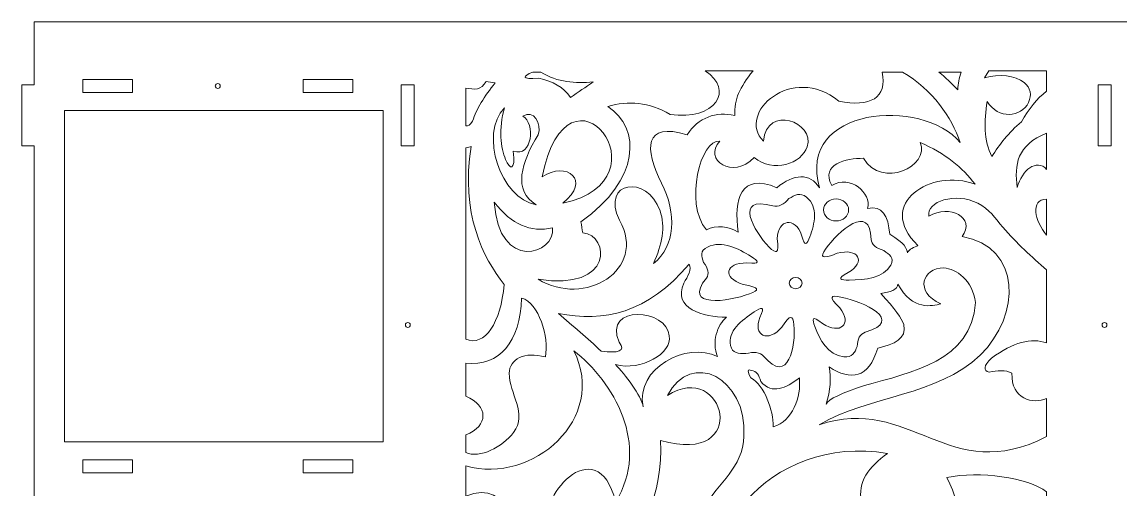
# Model space of a CAD drawing. Header units: inches. Extents: x 317 to 457, y -18 to 75.
# Drawn here: x 317.13 to 352.46, y 59.58 to 74.6 of the extents above; entities that cross this region are included whole.
import ezdxf

# ---------------------------------------------------------------- set-up
doc = ezdxf.new("R2010")
doc.units = ezdxf.units.IN
doc.header["$MEASUREMENT"] = 0
doc.layers.add('Layer 1', color=7, linetype='Continuous')

msp = doc.modelspace()

# ---------------------------------------------------------------- linework, layer by layer
at = {"layer": 'Layer 1', "color": 22, "lineweight": 15}
for points, knots in [([(317.527, -10.288), (317.527, -10.288), (317.133, -10.288), (317.133, -10.288), (317.133, -10.288), (317.133, -10.288), (317.133, -8.32), (317.133, -8.32), (317.133, -8.32), (317.133, -8.32), (317.527, -8.32), (317.527, -8.32), (317.527, -8.32), (317.527, -8.32), (317.527, 3.196), (317.527, 3.196), (317.527, 3.196), (317.527, 3.196), (317.133, 3.196), (317.133, 3.196), (317.133, 3.196), (317.133, 3.196), (317.133, 5.165), (317.133, 5.165), (317.133, 5.165), (317.133, 5.165), (317.527, 5.165), (317.527, 5.165), (317.527, 5.165), (317.527, 5.165), (317.527, 16.68), (317.527, 16.68), (317.527, 16.68), (317.527, 16.68), (317.133, 16.68), (317.133, 16.68), (317.133, 16.68), (317.133, 16.68), (317.133, 18.649), (317.133, 18.649), (317.133, 18.649), (317.133, 18.649), (317.527, 18.649), (317.527, 18.649), (317.527, 18.649), (317.527, 18.649), (317.527, 30.165), (317.527, 30.165), (317.527, 30.165), (317.527, 30.165), (317.133, 30.165), (317.133, 30.165), (317.133, 30.165), (317.133, 30.165), (317.133, 32.133), (317.133, 32.133), (317.133, 32.133), (317.133, 32.133), (317.527, 32.133), (317.527, 32.133), (317.527, 32.133), (317.527, 32.133), (317.527, 43.649), (317.527, 43.649), (317.527, 43.649), (317.527, 43.649), (317.133, 43.649), (317.133, 43.649), (317.133, 43.649), (317.133, 43.649), (317.133, 45.617), (317.133, 45.617), (317.133, 45.617), (317.133, 45.617), (317.527, 45.617), (317.527, 45.617), (317.527, 45.617), (317.527, 45.617), (317.527, 57.133), (317.527, 57.133), (317.527, 57.133), (317.527, 57.133), (317.133, 57.133), (317.133, 57.133), (317.133, 57.133), (317.133, 57.133), (317.133, 59.102), (317.133, 59.102), (317.133, 59.102), (317.133, 59.102), (317.527, 59.102), (317.527, 59.102), (317.527, 59.102), (317.527, 59.102), (317.527, 70.618), (317.527, 70.618), (317.527, 70.618), (317.527, 70.618), (317.133, 70.618), (317.133, 70.618), (317.133, 70.618), (317.133, 70.618), (317.133, 72.586), (317.133, 72.586), (317.133, 72.586), (317.133, 72.586), (317.527, 72.586), (317.527, 72.586), (317.527, 72.586), (317.527, 72.586), (317.527, 74.604), (317.527, 74.604), (317.527, 74.604), (317.527, 74.604), (363.983, 74.604), (363.983, 74.604), (363.983, 74.604), (363.983, 74.604), (363.983, 72.586), (363.983, 72.586), (363.983, 72.586), (363.983, 72.586), (364.377, 72.586), (364.377, 72.586), (364.377, 72.586), (364.377, 72.586), (364.377, 70.618), (364.377, 70.618), (364.377, 70.618), (364.377, 70.618), (363.983, 70.618), (363.983, 70.618), (363.983, 70.618), (363.983, 70.618), (363.983, 59.102), (363.983, 59.102), (363.983, 59.102), (363.983, 59.102), (364.377, 59.102), (364.377, 59.102), (364.377, 59.102), (364.377, 59.102), (364.377, 57.133), (364.377, 57.133), (364.377, 57.133), (364.377, 57.133), (363.983, 57.133), (363.983, 57.133), (363.983, 57.133), (363.983, 57.133), (363.983, 45.617), (363.983, 45.617), (363.983, 45.617), (363.983, 45.617), (364.377, 45.617), (364.377, 45.617), (364.377, 45.617), (364.377, 45.617), (364.377, 43.649), (364.377, 43.649), (364.377, 43.649), (364.377, 43.649), (363.983, 43.649), (363.983, 43.649), (363.983, 43.649), (363.983, 43.649), (363.983, 32.133), (363.983, 32.133), (363.983, 32.133), (363.983, 32.133), (364.377, 32.133), (364.377, 32.133), (364.377, 32.133), (364.377, 32.133), (364.377, 30.165), (364.377, 30.165), (364.377, 30.165), (364.377, 30.165), (363.983, 30.165), (363.983, 30.165), (363.983, 30.165), (363.983, 30.165), (363.983, 18.649), (363.983, 18.649), (363.983, 18.649), (363.983, 18.649), (364.377, 18.649), (364.377, 18.649), (364.377, 18.649), (364.377, 18.649), (364.377, 16.68), (364.377, 16.68), (364.377, 16.68), (364.377, 16.68), (363.983, 16.68), (363.983, 16.68), (363.983, 16.68), (363.983, 16.68), (363.983, 5.165), (363.983, 5.165), (363.983, 5.165), (363.983, 5.165), (364.377, 5.165), (364.377, 5.165), (364.377, 5.165), (364.377, 5.165), (364.377, 3.196), (364.377, 3.196), (364.377, 3.196), (364.377, 3.196), (363.983, 3.196), (363.983, 3.196), (363.983, 3.196), (363.983, 3.196), (363.983, -8.32), (363.983, -8.32), (363.983, -8.32), (363.983, -8.32), (364.377, -8.32), (364.377, -8.32), (364.377, -8.32), (364.377, -8.32), (364.377, -10.288), (364.377, -10.288), (364.377, -10.288), (364.377, -10.288), (363.983, -10.288), (363.983, -10.288), (363.983, -10.288), (363.983, -10.288), (363.983, -17.916), (363.983, -17.916), (363.983, -17.916), (363.983, -17.916), (317.527, -17.916), (317.527, -17.916), (317.527, -17.916), (317.527, -17.916), (317.527, -10.288), (317.527, -10.288)], [0, 0, 0, 0, 0.016667, 0.016667, 0.016667, 0.016667, 0.033333, 0.033333, 0.033333, 0.033333, 0.05, 0.05, 0.05, 0.05, 0.066667, 0.066667, 0.066667, 0.066667, 0.083333, 0.083333, 0.083333, 0.083333, 0.1, 0.1, 0.1, 0.1, 0.116667, 0.116667, 0.116667, 0.116667, 0.133333, 0.133333, 0.133333, 0.133333, 0.15, 0.15, 0.15, 0.15, 0.166667, 0.166667, 0.166667, 0.166667, 0.183333, 0.183333, 0.183333, 0.183333, 0.2, 0.2, 0.2, 0.2, 0.216667, 0.216667, 0.216667, 0.216667, 0.233333, 0.233333, 0.233333, 0.233333, 0.25, 0.25, 0.25, 0.25, 0.266667, 0.266667, 0.266667, 0.266667, 0.283333, 0.283333, 0.283333, 0.283333, 0.3, 0.3, 0.3, 0.3, 0.316667, 0.316667, 0.316667, 0.316667, 0.333333, 0.333333, 0.333333, 0.333333, 0.35, 0.35, 0.35, 0.35, 0.366667, 0.366667, 0.366667, 0.366667, 0.383333, 0.383333, 0.383333, 0.383333, 0.4, 0.4, 0.4, 0.4, 0.416667, 0.416667, 0.416667, 0.416667, 0.433333, 0.433333, 0.433333, 0.433333, 0.45, 0.45, 0.45, 0.45, 0.466667, 0.466667, 0.466667, 0.466667, 0.483333, 0.483333, 0.483333, 0.483333, 0.5, 0.5, 0.5, 0.5, 0.516667, 0.516667, 0.516667, 0.516667, 0.533333, 0.533333, 0.533333, 0.533333, 0.55, 0.55, 0.55, 0.55, 0.566667, 0.566667, 0.566667, 0.566667, 0.583333, 0.583333, 0.583333, 0.583333, 0.6, 0.6, 0.6, 0.6, 0.616667, 0.616667, 0.616667, 0.616667, 0.633333, 0.633333, 0.633333, 0.633333, 0.65, 0.65, 0.65, 0.65, 0.666667, 0.666667, 0.666667, 0.666667, 0.683333, 0.683333, 0.683333, 0.683333, 0.7, 0.7, 0.7, 0.7, 0.716667, 0.716667, 0.716667, 0.716667, 0.733333, 0.733333, 0.733333, 0.733333, 0.75, 0.75, 0.75, 0.75, 0.766667, 0.766667, 0.766667, 0.766667, 0.783333, 0.783333, 0.783333, 0.783333, 0.8, 0.8, 0.8, 0.8, 0.816667, 0.816667, 0.816667, 0.816667, 0.833333, 0.833333, 0.833333, 0.833333, 0.85, 0.85, 0.85, 0.85, 0.866667, 0.866667, 0.866667, 0.866667, 0.883333, 0.883333, 0.883333, 0.883333, 0.9, 0.9, 0.9, 0.9, 0.916667, 0.916667, 0.916667, 0.916667, 0.933333, 0.933333, 0.933333, 0.933333, 0.95, 0.95, 0.95, 0.95, 0.966667, 0.966667, 0.966667, 0.966667, 0.983333, 0.983333, 0.983333, 0.983333, 1, 1, 1, 1]), ([(333.868, 69.621), (334.704, 73.811), (338.043, 69.5), (334.53, 68.776), (334.53, 68.776), (335.473, 69.506), (334.653, 70.151), (333.868, 69.621)], [0, 0, 0, 0, 0.5, 0.5, 0.5, 0.5, 1, 1, 1, 1]), ([(347.323, 70.725), (347.035, 71.55), (346.439, 72.417), (345.464, 72.993), (345.464, 72.993), (345.246, 72.993), (345.027, 72.993), (344.808, 72.993), (344.808, 72.993), (344.986, 72.163), (344.426, 71.85), (343.413, 72.058), (343.413, 72.058), (341.916, 73.288), (340.103, 71.663), (340.987, 70.772), (340.987, 70.772), (341.094, 71.954), (342.657, 71.391), (342.398, 70.59), (342.398, 70.59), (342.226, 70.06), (341.295, 69.719), (340.69, 70.249), (340.69, 70.249), (340.021, 69.509), (339.026, 70.18), (339.585, 70.772), (339.585, 70.772), (338.972, 70.855), (338.428, 68.789), (339.154, 67.915), (339.154, 67.915), (339.481, 68.082), (339.861, 68.03), (340.178, 67.843), (340.178, 67.843), (340.019, 68.892), (340.268, 69.775), (341.418, 69.272), (341.418, 69.272), (341.969, 69.725), (342.478, 69.757), (342.793, 69.272), (342.793, 69.272), (342.039, 71.876), (346.097, 72.197), (347.323, 70.725)], [0, 0, 0, 0, 0.083333, 0.083333, 0.083333, 0.083333, 0.166667, 0.166667, 0.166667, 0.166667, 0.25, 0.25, 0.25, 0.25, 0.333333, 0.333333, 0.333333, 0.333333, 0.416667, 0.416667, 0.416667, 0.416667, 0.5, 0.5, 0.5, 0.5, 0.583333, 0.583333, 0.583333, 0.583333, 0.666667, 0.666667, 0.666667, 0.666667, 0.75, 0.75, 0.75, 0.75, 0.833333, 0.833333, 0.833333, 0.833333, 0.916667, 0.916667, 0.916667, 0.916667, 1, 1, 1, 1]), ([(335.514, 72.677), (335.271, 72.511), (335.028, 72.344), (334.786, 72.177), (334.786, 72.177), (334.545, 72.514), (334.22, 72.693), (333.761, 72.797), (333.761, 72.797), (333.183, 72.757), (333.232, 72.852), (333.567, 72.993), (333.567, 72.993), (333.653, 72.993), (333.739, 72.993), (333.825, 72.993), (333.825, 72.993), (334.371, 72.654), (334.939, 72.623), (335.514, 72.677)], [0, 0, 0, 0, 0.2, 0.2, 0.2, 0.2, 0.4, 0.4, 0.4, 0.4, 0.6, 0.6, 0.6, 0.6, 0.8, 0.8, 0.8, 0.8, 1, 1, 1, 1]), ([(339.11, 73.029), (339.11, 73.029), (340.657, 73.029), (340.657, 73.029), (340.657, 73.029), (340.215, 72.496), (340.051, 72.118), (340.065, 71.597), (340.065, 71.597), (339.472, 71.728), (338.88, 71.537), (338.538, 70.977), (338.538, 70.977), (337.128, 71.403), (337.16, 70.526), (337.71, 69.422), (337.71, 69.422), (338.199, 68.441), (338.172, 67.401), (337.449, 66.833), (337.449, 66.833), (337.729, 67.44), (337.842, 68.015), (337.661, 68.534), (337.661, 68.534), (337.251, 69.706), (335.751, 69.496), (336.355, 68.227), (336.355, 68.227), (337.268, 66.632), (335.222, 65.41), (333.744, 66.329), (333.744, 66.329), (336.195, 65.944), (336.043, 67.748), (335.176, 67.823), (335.176, 67.823), (335.157, 67.94), (335.138, 68.057), (335.119, 68.175), (335.119, 68.175), (337.027, 69.535), (337.063, 71.187), (335.978, 71.883), (335.978, 71.883), (336.64, 72.085), (337.309, 72.02), (337.984, 71.631), (337.984, 71.631), (339.447, 71.407), (340.069, 72.433), (339.11, 73.029)], [0, 0, 0, 0, 0.076923, 0.076923, 0.076923, 0.076923, 0.153846, 0.153846, 0.153846, 0.153846, 0.230769, 0.230769, 0.230769, 0.230769, 0.307692, 0.307692, 0.307692, 0.307692, 0.384615, 0.384615, 0.384615, 0.384615, 0.461538, 0.461538, 0.461538, 0.461538, 0.538462, 0.538462, 0.538462, 0.538462, 0.615385, 0.615385, 0.615385, 0.615385, 0.692308, 0.692308, 0.692308, 0.692308, 0.769231, 0.769231, 0.769231, 0.769231, 0.846154, 0.846154, 0.846154, 0.846154, 0.923077, 0.923077, 0.923077, 0.923077, 1, 1, 1, 1]), ([(347.353, 72.993), (347.281, 72.802), (347.252, 72.613), (347.242, 72.426), (347.242, 72.426), (347.048, 72.626), (346.844, 72.812), (346.635, 72.993), (346.635, 72.993), (346.874, 72.993), (347.114, 72.993), (347.353, 72.993)], [0, 0, 0, 0, 0.333333, 0.333333, 0.333333, 0.333333, 0.666667, 0.666667, 0.666667, 0.666667, 1, 1, 1, 1]), ([(348.241, 73.029), (348.241, 73.029), (350.101, 73.029), (350.101, 73.029), (350.101, 73.029), (350.101, 73.029), (350.101, 72.381), (350.101, 72.381), (350.101, 72.381), (349.778, 72.131), (349.532, 71.811), (349.29, 71.396), (349.29, 71.396), (348.869, 71.044), (348.587, 70.665), (348.336, 70.272), (348.336, 70.272), (348.067, 70.791), (348.094, 71.41), (348.183, 72.05), (348.183, 72.05), (348.539, 71.458), (349.286, 71.535), (349.518, 72.018), (349.518, 72.018), (349.629, 72.251), (349.588, 72.478), (349.372, 72.657), (349.372, 72.657), (349.086, 72.894), (348.571, 72.936), (348.106, 72.805), (348.106, 72.805), (348.106, 72.805), (348.241, 73.029), (348.241, 73.029)], [0, 0, 0, 0, 0.111111, 0.111111, 0.111111, 0.111111, 0.222222, 0.222222, 0.222222, 0.222222, 0.333333, 0.333333, 0.333333, 0.333333, 0.444444, 0.444444, 0.444444, 0.444444, 0.555556, 0.555556, 0.555556, 0.555556, 0.666667, 0.666667, 0.666667, 0.666667, 0.777778, 0.777778, 0.777778, 0.777778, 0.888889, 0.888889, 0.888889, 0.888889, 1, 1, 1, 1]), ([(319.092, 72.336), (319.092, 72.336), (320.686, 72.336), (320.686, 72.336), (320.686, 72.336), (320.686, 72.336), (320.686, 72.753), (320.686, 72.753), (320.686, 72.753), (320.686, 72.753), (319.092, 72.753), (319.092, 72.753), (319.092, 72.753), (319.092, 72.753), (319.092, 72.336), (319.092, 72.336)], [0, 0, 0, 0, 0.25, 0.25, 0.25, 0.25, 0.5, 0.5, 0.5, 0.5, 0.75, 0.75, 0.75, 0.75, 1, 1, 1, 1]), ([(323.432, 72.623), (323.476, 72.623), (323.511, 72.588), (323.511, 72.545), (323.511, 72.545), (323.511, 72.501), (323.476, 72.466), (323.432, 72.466), (323.432, 72.466), (323.389, 72.466), (323.353, 72.501), (323.353, 72.545), (323.353, 72.545), (323.353, 72.588), (323.389, 72.623), (323.432, 72.623)], [0, 0, 0, 0, 0.25, 0.25, 0.25, 0.25, 0.5, 0.5, 0.5, 0.5, 0.75, 0.75, 0.75, 0.75, 1, 1, 1, 1]), ([(326.178, 72.336), (326.178, 72.336), (327.773, 72.336), (327.773, 72.336), (327.773, 72.336), (327.773, 72.336), (327.773, 72.753), (327.773, 72.753), (327.773, 72.753), (327.773, 72.753), (326.178, 72.753), (326.178, 72.753), (326.178, 72.753), (326.178, 72.753), (326.178, 72.336), (326.178, 72.336)], [0, 0, 0, 0, 0.25, 0.25, 0.25, 0.25, 0.5, 0.5, 0.5, 0.5, 0.75, 0.75, 0.75, 0.75, 1, 1, 1, 1]), ([(329.755, 70.618), (329.755, 70.618), (329.338, 70.618), (329.338, 70.618), (329.338, 70.618), (329.338, 70.618), (329.338, 72.586), (329.338, 72.586), (329.338, 72.586), (329.338, 72.586), (329.755, 72.586), (329.755, 72.586), (329.755, 72.586), (329.755, 72.586), (329.755, 70.618), (329.755, 70.618)], [0, 0, 0, 0, 0.25, 0.25, 0.25, 0.25, 0.5, 0.5, 0.5, 0.5, 0.75, 0.75, 0.75, 0.75, 1, 1, 1, 1]), ([(331.409, 71.262), (331.409, 71.262), (331.409, 72.478), (331.409, 72.478), (331.409, 72.478), (331.675, 72.424), (331.927, 72.407), (332.063, 72.691), (332.063, 72.691), (332.162, 72.675), (332.26, 72.66), (332.359, 72.644), (332.359, 72.644), (332.008, 72.213), (331.758, 71.802), (331.631, 71.413), (331.631, 71.413), (331.554, 71.287), (331.48, 71.248), (331.409, 71.262)], [0, 0, 0, 0, 0.2, 0.2, 0.2, 0.2, 0.4, 0.4, 0.4, 0.4, 0.6, 0.6, 0.6, 0.6, 0.8, 0.8, 0.8, 0.8, 1, 1, 1, 1]), ([(352.172, 70.618), (352.172, 70.618), (351.755, 70.618), (351.755, 70.618), (351.755, 70.618), (351.755, 70.618), (351.755, 72.586), (351.755, 72.586), (351.755, 72.586), (351.755, 72.586), (352.172, 72.586), (352.172, 72.586), (352.172, 72.586), (352.172, 72.586), (352.172, 70.618), (352.172, 70.618)], [0, 0, 0, 0, 0.25, 0.25, 0.25, 0.25, 0.5, 0.5, 0.5, 0.5, 0.75, 0.75, 0.75, 0.75, 1, 1, 1, 1]), ([(328.759, 61.104), (328.759, 61.104), (318.499, 61.104), (318.499, 61.104), (318.499, 61.104), (318.499, 61.104), (318.499, 71.757), (318.499, 71.757), (318.499, 71.757), (318.499, 71.757), (328.759, 71.757), (328.759, 71.757), (328.759, 71.757), (328.759, 71.757), (328.759, 61.104), (328.759, 61.104)], [0, 0, 0, 0, 0.25, 0.25, 0.25, 0.25, 0.5, 0.5, 0.5, 0.5, 0.75, 0.75, 0.75, 0.75, 1, 1, 1, 1]), ([(333.252, 71.573), (333.587, 71.816), (333.867, 71.334), (333.739, 70.976), (333.739, 70.976), (333.192, 70.087), (332.924, 69.174), (333.674, 68.725), (333.674, 68.725), (332.537, 68.922), (331.836, 71.01), (332.656, 71.844), (332.656, 71.844), (332.458, 71.161), (332.538, 70.562), (332.692, 70.176), (332.692, 70.176), (332.817, 69.864), (333.021, 69.784), (332.941, 70.449), (332.941, 70.449), (333.568, 70.23), (333.648, 71.353), (333.252, 71.573)], [0, 0, 0, 0, 0.166667, 0.166667, 0.166667, 0.166667, 0.333333, 0.333333, 0.333333, 0.333333, 0.5, 0.5, 0.5, 0.5, 0.666667, 0.666667, 0.666667, 0.666667, 0.833333, 0.833333, 0.833333, 0.833333, 1, 1, 1, 1]), ([(350.101, 71.024), (350.101, 71.024), (350.101, 69.864), (350.101, 69.864), (350.101, 69.864), (349.778, 70.216), (349.299, 69.841), (349.157, 69.282), (349.157, 69.282), (349.056, 70.001), (349.142, 70.659), (350.101, 71.024)], [0, 0, 0, 0, 0.333333, 0.333333, 0.333333, 0.333333, 0.666667, 0.666667, 0.666667, 0.666667, 1, 1, 1, 1]), ([(345.626, 67.182), (345.652, 67.291), (345.863, 67.372), (345.96, 67.412), (345.96, 67.412), (344.556, 68.769), (346.416, 69.917), (347.797, 69.387), (347.797, 69.387), (347.396, 69.919), (346.832, 70.377), (346.03, 70.727), (346.03, 70.727), (346.361, 69.963), (344.802, 69.222), (344.207, 70.218), (344.207, 70.218), (343.645, 70.224), (342.815, 70.037), (343.185, 69.345), (343.185, 69.345), (343.789, 69.704), (344.469, 69.103), (344.341, 68.606), (344.341, 68.606), (344.81, 68.72), (345.007, 68.376), (345.051, 67.775), (345.051, 67.775), (345.548, 67.486), (345.599, 67.317), (345.626, 67.182)], [0, 0, 0, 0, 0.125, 0.125, 0.125, 0.125, 0.25, 0.25, 0.25, 0.25, 0.375, 0.375, 0.375, 0.375, 0.5, 0.5, 0.5, 0.5, 0.625, 0.625, 0.625, 0.625, 0.75, 0.75, 0.75, 0.75, 0.875, 0.875, 0.875, 0.875, 1, 1, 1, 1]), ([(331.409, 64.401), (331.409, 64.401), (331.409, 70.552), (331.409, 70.552), (331.409, 70.552), (331.474, 70.569), (331.551, 70.59), (331.587, 70.6), (331.587, 70.6), (331.235, 68.44), (331.97, 67.02), (332.645, 66.16), (332.645, 66.16), (332.539, 64.934), (332.038, 64.148), (331.409, 64.401)], [0, 0, 0, 0, 0.25, 0.25, 0.25, 0.25, 0.5, 0.5, 0.5, 0.5, 0.75, 0.75, 0.75, 0.75, 1, 1, 1, 1]), ([(342.218, 67.744), (342.014, 68.339), (341.452, 68.275), (341.434, 67.631), (341.434, 67.631), (341.504, 67.131), (341.396, 67.138), (341.174, 67.365), (341.174, 67.365), (340.683, 67.866), (339.998, 69.048), (341.293, 68.687), (341.293, 68.687), (341.472, 68.647), (341.647, 68.736), (341.807, 68.921), (341.807, 68.921), (341.999, 69.037), (342.166, 69.14), (342.377, 68.965), (342.377, 68.965), (342.764, 68.646), (342.633, 68.122), (342.483, 67.695), (342.483, 67.695), (342.404, 67.468), (342.313, 67.327), (342.218, 67.744)], [0, 0, 0, 0, 0.142857, 0.142857, 0.142857, 0.142857, 0.285714, 0.285714, 0.285714, 0.285714, 0.428571, 0.428571, 0.428571, 0.428571, 0.571429, 0.571429, 0.571429, 0.571429, 0.714286, 0.714286, 0.714286, 0.714286, 0.857143, 0.857143, 0.857143, 0.857143, 1, 1, 1, 1]), ([(350.101, 66.627), (350.101, 66.627), (350.101, 64.279), (350.101, 64.279), (350.101, 64.279), (349.605, 64.453), (349.02, 64.31), (348.328, 63.789), (348.328, 63.789), (348.059, 63.543), (348.063, 63.382), (348.254, 63.344), (348.254, 63.344), (348.487, 63.383), (348.79, 63.424), (348.985, 63.307), (348.985, 63.307), (348.95, 62.463), (349.658, 62.304), (350.101, 62.491), (350.101, 62.491), (350.101, 62.491), (350.101, 61.273), (350.101, 61.273), (350.101, 61.273), (346.959, 59.635), (345.714, 62.641), (342.778, 61.649), (342.778, 61.649), (344.425, 62.611), (346.566, 62.557), (347.962, 63.884), (347.962, 63.884), (349.282, 65.185), (349.294, 67.364), (347.381, 67.705), (347.381, 67.705), (347.83, 68.308), (346.979, 68.755), (346.311, 68.359), (346.311, 68.359), (346.225, 68.829), (347.169, 69.14), (347.883, 68.773), (347.883, 68.773), (348.266, 68.577), (348.43, 68.306), (348.689, 68.005), (348.689, 68.005), (349.14, 67.482), (349.619, 67.048), (350.101, 66.627)], [0, 0, 0, 0, 0.076923, 0.076923, 0.076923, 0.076923, 0.153846, 0.153846, 0.153846, 0.153846, 0.230769, 0.230769, 0.230769, 0.230769, 0.307692, 0.307692, 0.307692, 0.307692, 0.384615, 0.384615, 0.384615, 0.384615, 0.461538, 0.461538, 0.461538, 0.461538, 0.538462, 0.538462, 0.538462, 0.538462, 0.615385, 0.615385, 0.615385, 0.615385, 0.692308, 0.692308, 0.692308, 0.692308, 0.769231, 0.769231, 0.769231, 0.769231, 0.846154, 0.846154, 0.846154, 0.846154, 0.923077, 0.923077, 0.923077, 0.923077, 1, 1, 1, 1]), ([(343.326, 68.916), (343.103, 68.916), (342.923, 68.756), (342.923, 68.56), (342.923, 68.56), (342.923, 68.363), (343.103, 68.204), (343.326, 68.204), (343.326, 68.204), (343.548, 68.204), (343.729, 68.363), (343.729, 68.56), (343.729, 68.56), (343.729, 68.756), (343.548, 68.916), (343.326, 68.916)], [0, 0, 0, 0, 0.25, 0.25, 0.25, 0.25, 0.5, 0.5, 0.5, 0.5, 0.75, 0.75, 0.75, 0.75, 1, 1, 1, 1]), ([(350.101, 68.904), (350.101, 68.904), (350.101, 67.751), (350.101, 67.751), (350.101, 67.751), (349.722, 68.199), (349.548, 68.893), (350.101, 68.904)], [0, 0, 0, 0, 0.5, 0.5, 0.5, 0.5, 1, 1, 1, 1]), ([(334.202, 67.982), (333.492, 67.824), (332.888, 68.091), (332.327, 68.803), (332.327, 68.803), (332.475, 66.546), (334.312, 67.128), (334.202, 67.982)], [0, 0, 0, 0, 0.5, 0.5, 0.5, 0.5, 1, 1, 1, 1]), ([(343.72, 66.541), (344.299, 66.896), (344.056, 67.349), (343.357, 67.164), (343.357, 67.164), (342.839, 66.951), (342.814, 67.044), (342.989, 67.3), (342.989, 67.3), (343.378, 67.868), (344.44, 68.808), (344.452, 67.609), (344.452, 67.609), (344.463, 67.447), (344.613, 67.327), (344.862, 67.25), (344.862, 67.25), (345.047, 67.125), (345.209, 67.017), (345.086, 66.785), (345.086, 66.785), (344.861, 66.361), (344.256, 66.31), (343.75, 66.303), (343.75, 66.303), (343.481, 66.3), (343.301, 66.333), (343.72, 66.541)], [0, 0, 0, 0, 0.142857, 0.142857, 0.142857, 0.142857, 0.285714, 0.285714, 0.285714, 0.285714, 0.428571, 0.428571, 0.428571, 0.428571, 0.571429, 0.571429, 0.571429, 0.571429, 0.714286, 0.714286, 0.714286, 0.714286, 0.857143, 0.857143, 0.857143, 0.857143, 1, 1, 1, 1]), ([(340.458, 66.854), (339.753, 66.867), (339.648, 66.375), (340.337, 66.161), (340.337, 66.161), (340.898, 66.065), (340.857, 65.977), (340.544, 65.86), (340.544, 65.86), (339.851, 65.603), (338.367, 65.393), (339.155, 66.369), (339.155, 66.369), (339.254, 66.506), (339.212, 66.681), (339.062, 66.873), (339.062, 66.873), (338.996, 67.07), (338.937, 67.242), (339.191, 67.365), (339.191, 67.365), (339.655, 67.591), (340.179, 67.319), (340.592, 67.062), (340.592, 67.062), (340.812, 66.925), (340.936, 66.805), (340.458, 66.854)], [0, 0, 0, 0, 0.142857, 0.142857, 0.142857, 0.142857, 0.285714, 0.285714, 0.285714, 0.285714, 0.428571, 0.428571, 0.428571, 0.428571, 0.571429, 0.571429, 0.571429, 0.571429, 0.714286, 0.714286, 0.714286, 0.714286, 0.857143, 0.857143, 0.857143, 0.857143, 1, 1, 1, 1]), ([(335.763, 64.013), (335.343, 64.436), (334.848, 64.828), (334.393, 65.231), (334.393, 65.231), (335.846, 64.935), (337.262, 65.228), (338.595, 66.817), (338.595, 66.817), (338.704, 66.649), (338.541, 66.425), (338.432, 66.199), (338.432, 66.199), (338.046, 65.4), (339.062, 65.095), (339.798, 65.113), (339.798, 65.113), (339.505, 64.855), (339.312, 64.305), (339.512, 63.847), (339.512, 63.847), (338.519, 64.332), (336.86, 63.466), (337.119, 62.229), (337.119, 62.229), (337.072, 62.568), (336.52, 63.292), (336.225, 63.585), (336.225, 63.585), (337.049, 63.364), (338.068, 63.956), (337.955, 64.504), (337.955, 64.504), (337.916, 65.372), (335.822, 65.558), (336.343, 64.301), (336.343, 64.301), (336.583, 64.014), (336.319, 63.947), (335.763, 64.013)], [0, 0, 0, 0, 0.1, 0.1, 0.1, 0.1, 0.2, 0.2, 0.2, 0.2, 0.3, 0.3, 0.3, 0.3, 0.4, 0.4, 0.4, 0.4, 0.5, 0.5, 0.5, 0.5, 0.6, 0.6, 0.6, 0.6, 0.7, 0.7, 0.7, 0.7, 0.8, 0.8, 0.8, 0.8, 0.9, 0.9, 0.9, 0.9, 1, 1, 1, 1]), ([(344.764, 65.872), (345.075, 65.91), (345.296, 65.993), (345.318, 66.176), (345.318, 66.176), (345.78, 65.294), (346.431, 65.476), (346.693, 65.535), (346.693, 65.535), (345.84, 65.933), (346.093, 66.692), (346.797, 66.694), (346.797, 66.694), (347.177, 66.664), (347.73, 66.306), (347.807, 65.577), (347.807, 65.577), (347.691, 63.686), (345.743, 63.337), (344.237, 62.909), (344.237, 62.909), (343.525, 62.673), (343.066, 62.479), (343.007, 62.312), (343.007, 62.312), (343.143, 62.757), (343.175, 63.156), (343.102, 63.51), (343.102, 63.51), (343.81, 63.059), (344.371, 63.127), (344.668, 64.117), (344.668, 64.117), (345.205, 64.228), (345.602, 64.415), (345.503, 64.871), (345.503, 64.871), (345.431, 65.075), (345.235, 65.372), (344.764, 65.872)], [0, 0, 0, 0, 0.1, 0.1, 0.1, 0.1, 0.2, 0.2, 0.2, 0.2, 0.3, 0.3, 0.3, 0.3, 0.4, 0.4, 0.4, 0.4, 0.5, 0.5, 0.5, 0.5, 0.6, 0.6, 0.6, 0.6, 0.7, 0.7, 0.7, 0.7, 0.8, 0.8, 0.8, 0.8, 0.9, 0.9, 0.9, 0.9, 1, 1, 1, 1]), ([(342.025, 66.39), (341.91, 66.39), (341.817, 66.308), (341.817, 66.207), (341.817, 66.207), (341.817, 66.105), (341.91, 66.023), (342.025, 66.023), (342.025, 66.023), (342.14, 66.023), (342.233, 66.105), (342.233, 66.207), (342.233, 66.207), (342.233, 66.308), (342.14, 66.39), (342.025, 66.39)], [0, 0, 0, 0, 0.25, 0.25, 0.25, 0.25, 0.5, 0.5, 0.5, 0.5, 0.75, 0.75, 0.75, 0.75, 1, 1, 1, 1]), ([(331.409, 60.759), (331.409, 60.759), (331.409, 61.324), (331.409, 61.324), (331.409, 61.324), (332.158, 61.609), (332.145, 62.277), (331.409, 62.565), (331.409, 62.565), (331.409, 62.565), (331.409, 63.631), (331.409, 63.631), (331.409, 63.631), (332.512, 63.52), (333.16, 64.313), (333.209, 65.725), (333.209, 65.725), (333.758, 65.565), (334.101, 64.477), (333.973, 63.83), (333.973, 63.83), (333.304, 64.017), (332.814, 63.758), (332.81, 63.304), (332.81, 63.304), (332.804, 62.659), (333.41, 61.993), (332.952, 61.404), (332.952, 61.404), (332.588, 60.936), (331.863, 60.548), (331.409, 60.759)], [0, 0, 0, 0, 0.125, 0.125, 0.125, 0.125, 0.25, 0.25, 0.25, 0.25, 0.375, 0.375, 0.375, 0.375, 0.5, 0.5, 0.5, 0.5, 0.625, 0.625, 0.625, 0.625, 0.75, 0.75, 0.75, 0.75, 0.875, 0.875, 0.875, 0.875, 1, 1, 1, 1]), ([(342.889, 64.909), (343.45, 64.532), (343.863, 64.876), (343.448, 65.406), (343.448, 65.406), (343.059, 65.775), (343.151, 65.825), (343.481, 65.757), (343.481, 65.757), (344.213, 65.605), (345.553, 65.005), (344.266, 64.625), (344.266, 64.625), (344.094, 64.565), (344.012, 64.402), (344.006, 64.169), (344.006, 64.169), (343.928, 63.975), (343.861, 63.806), (343.574, 63.837), (343.574, 63.837), (343.048, 63.895), (342.805, 64.387), (342.642, 64.81), (342.642, 64.81), (342.555, 65.035), (342.535, 65.196), (342.889, 64.909)], [0, 0, 0, 0, 0.142857, 0.142857, 0.142857, 0.142857, 0.285714, 0.285714, 0.285714, 0.285714, 0.428571, 0.428571, 0.428571, 0.428571, 0.571429, 0.571429, 0.571429, 0.571429, 0.714286, 0.714286, 0.714286, 0.714286, 0.857143, 0.857143, 0.857143, 0.857143, 1, 1, 1, 1]), ([(340.873, 65.102), (340.641, 64.514), (341.139, 64.274), (341.582, 64.786), (341.582, 64.786), (341.859, 65.227), (341.941, 65.165), (341.97, 64.867), (341.97, 64.867), (342.033, 64.206), (341.8, 62.895), (340.992, 63.858), (340.992, 63.858), (340.875, 63.984), (340.674, 64.003), (340.421, 63.936), (340.421, 63.936), (340.188, 63.941), (339.985, 63.945), (339.93, 64.196), (339.93, 64.196), (339.83, 64.655), (340.285, 65.011), (340.69, 65.279), (340.69, 65.279), (340.906, 65.421), (341.073, 65.488), (340.873, 65.102)], [0, 0, 0, 0, 0.142857, 0.142857, 0.142857, 0.142857, 0.285714, 0.285714, 0.285714, 0.285714, 0.428571, 0.428571, 0.428571, 0.428571, 0.571429, 0.571429, 0.571429, 0.571429, 0.714286, 0.714286, 0.714286, 0.714286, 0.857143, 0.857143, 0.857143, 0.857143, 1, 1, 1, 1]), ([(329.546, 64.938), (329.59, 64.938), (329.625, 64.903), (329.625, 64.86), (329.625, 64.86), (329.625, 64.816), (329.59, 64.781), (329.546, 64.781), (329.546, 64.781), (329.503, 64.781), (329.468, 64.816), (329.468, 64.86), (329.468, 64.86), (329.468, 64.903), (329.503, 64.938), (329.546, 64.938)], [0, 0, 0, 0, 0.25, 0.25, 0.25, 0.25, 0.5, 0.5, 0.5, 0.5, 0.75, 0.75, 0.75, 0.75, 1, 1, 1, 1]), ([(351.964, 64.938), (352.007, 64.938), (352.042, 64.903), (352.042, 64.86), (352.042, 64.86), (352.042, 64.816), (352.007, 64.781), (351.964, 64.781), (351.964, 64.781), (351.92, 64.781), (351.885, 64.816), (351.885, 64.86), (351.885, 64.86), (351.885, 64.903), (351.92, 64.938), (351.964, 64.938)], [0, 0, 0, 0, 0.25, 0.25, 0.25, 0.25, 0.5, 0.5, 0.5, 0.5, 0.75, 0.75, 0.75, 0.75, 1, 1, 1, 1]), ([(331.409, 58.22), (331.409, 58.22), (331.409, 58.356), (331.409, 58.356), (331.409, 58.356), (333.441, 57.764), (332.863, 59.996), (331.409, 59.35), (331.409, 59.35), (331.409, 59.35), (331.409, 60.326), (331.409, 60.326), (331.409, 60.326), (333.59, 59.721), (335.977, 61.857), (334.89, 64.031), (334.89, 64.031), (336.166, 63.021), (337.363, 61.004), (336.232, 59.169), (336.232, 59.169), (335.639, 61.587), (333.542, 59.186), (334.198, 58.33), (334.198, 58.33), (333.868, 56.972), (331.974, 57.154), (331.409, 58.22)], [0, 0, 0, 0, 0.142857, 0.142857, 0.142857, 0.142857, 0.285714, 0.285714, 0.285714, 0.285714, 0.428571, 0.428571, 0.428571, 0.428571, 0.571429, 0.571429, 0.571429, 0.571429, 0.714286, 0.714286, 0.714286, 0.714286, 0.857143, 0.857143, 0.857143, 0.857143, 1, 1, 1, 1]), ([(338.786, 55.831), (338.376, 57.01), (338.507, 58.01), (339.059, 58.955), (339.059, 58.955), (339.573, 59.837), (340.31, 60.235), (340.363, 61.286), (340.363, 61.286), (340.459, 63.165), (338.661, 64.074), (337.897, 62.586), (337.897, 62.586), (339.739, 63.787), (340.63, 60.29), (337.678, 61.147), (337.678, 61.147), (337.752, 59.38), (337.139, 58.066), (335.902, 57.164), (335.902, 57.164), (336.427, 56.863), (336.865, 56.451), (336.991, 55.646), (336.991, 55.646), (337.791, 56.092), (338.4, 56.099), (338.786, 55.831)], [0, 0, 0, 0, 0.142857, 0.142857, 0.142857, 0.142857, 0.285714, 0.285714, 0.285714, 0.285714, 0.428571, 0.428571, 0.428571, 0.428571, 0.571429, 0.571429, 0.571429, 0.571429, 0.714286, 0.714286, 0.714286, 0.714286, 0.857143, 0.857143, 0.857143, 0.857143, 1, 1, 1, 1]), ([(342.147, 63.155), (342.206, 62.538), (341.925, 61.772), (341.307, 61.586), (341.307, 61.586), (341.299, 62.107), (341.034, 62.914), (340.581, 63.155), (340.581, 63.155), (340.468, 63.372), (340.476, 63.451), (340.606, 63.392), (340.606, 63.392), (340.756, 63.373), (340.855, 63.255), (340.901, 63.037), (340.901, 63.037), (341.279, 62.614), (341.699, 62.822), (342.147, 63.155)], [0, 0, 0, 0, 0.2, 0.2, 0.2, 0.2, 0.4, 0.4, 0.4, 0.4, 0.6, 0.6, 0.6, 0.6, 0.8, 0.8, 0.8, 0.8, 1, 1, 1, 1]), ([(350.101, 59.495), (350.101, 59.495), (350.101, 58.994), (350.101, 58.994), (350.101, 58.994), (349.052, 60.002), (347.911, 58.553), (349.264, 57.564), (349.264, 57.564), (348.898, 57.082), (348.929, 56.851), (349.261, 56.462), (349.261, 56.462), (347.676, 56.529), (346.764, 56.018), (347.269, 55.031), (347.269, 55.031), (346.173, 53.845), (347.124, 53.317), (348.374, 53.137), (348.374, 53.137), (348.153, 52.958), (347.695, 52.771), (347.665, 52.496), (347.665, 52.496), (346.569, 54.4), (345.077, 53.581), (343.98, 54.415), (343.98, 54.415), (343.586, 54.21), (343.816, 53.88), (344.33, 53.492), (344.33, 53.492), (343.608, 53.621), (342.994, 53.823), (343.144, 54.534), (343.144, 54.534), (343.386, 54.323), (343.608, 54.387), (343.809, 54.725), (343.809, 54.725), (344.045, 54.99), (344.356, 55.126), (344.741, 55.131), (344.741, 55.131), (344.897, 56.331), (342.533, 56.33), (342.164, 55.068), (342.164, 55.068), (341.948, 54.197), (342.444, 53.17), (344.747, 52.817), (344.747, 52.817), (345.496, 52.702), (346.433, 52.504), (346.617, 51.756), (346.617, 51.756), (346.104, 52.258), (345.533, 52.525), (344.291, 52.692), (344.291, 52.692), (342.429, 52.943), (341.376, 53.9), (340.875, 55.357), (340.875, 55.357), (340.692, 55.863), (340.507, 57.376), (341.169, 57.824), (341.169, 57.824), (341.617, 58.126), (342.516, 57.867), (341.877, 57.398), (341.877, 57.398), (342.082, 56.254), (343.835, 57.522), (342.728, 58.475), (342.728, 58.475), (342.205, 58.924), (341.115, 58.976), (340.433, 58.252), (340.433, 58.252), (339.855, 57.64), (339.82, 56.666), (340.07, 55.504), (340.07, 55.504), (338.316, 57.786), (341.179, 61.384), (344.983, 60.728), (344.983, 60.728), (344.392, 60.297), (343.988, 59.81), (344.152, 59.16), (344.152, 59.16), (344.277, 58.664), (344.703, 58.445), (344.89, 58.007), (344.89, 58.007), (345.076, 57.572), (344.879, 57.161), (344.546, 56.759), (344.546, 56.759), (346.15, 56.211), (348.065, 57.788), (346.888, 59.949), (346.888, 59.949), (347.933, 60.186), (349.499, 59.94), (350.101, 59.495)], [0, 0, 0, 0, 0.037037, 0.037037, 0.037037, 0.037037, 0.074074, 0.074074, 0.074074, 0.074074, 0.111111, 0.111111, 0.111111, 0.111111, 0.148148, 0.148148, 0.148148, 0.148148, 0.185185, 0.185185, 0.185185, 0.185185, 0.222222, 0.222222, 0.222222, 0.222222, 0.259259, 0.259259, 0.259259, 0.259259, 0.296296, 0.296296, 0.296296, 0.296296, 0.333333, 0.333333, 0.333333, 0.333333, 0.37037, 0.37037, 0.37037, 0.37037, 0.407407, 0.407407, 0.407407, 0.407407, 0.444444, 0.444444, 0.444444, 0.444444, 0.481481, 0.481481, 0.481481, 0.481481, 0.518519, 0.518519, 0.518519, 0.518519, 0.555556, 0.555556, 0.555556, 0.555556, 0.592593, 0.592593, 0.592593, 0.592593, 0.62963, 0.62963, 0.62963, 0.62963, 0.666667, 0.666667, 0.666667, 0.666667, 0.703704, 0.703704, 0.703704, 0.703704, 0.740741, 0.740741, 0.740741, 0.740741, 0.777778, 0.777778, 0.777778, 0.777778, 0.814815, 0.814815, 0.814815, 0.814815, 0.851852, 0.851852, 0.851852, 0.851852, 0.888889, 0.888889, 0.888889, 0.888889, 0.925926, 0.925926, 0.925926, 0.925926, 0.962963, 0.962963, 0.962963, 0.962963, 1, 1, 1, 1]), ([(319.092, 60.108), (319.092, 60.108), (320.686, 60.108), (320.686, 60.108), (320.686, 60.108), (320.686, 60.108), (320.686, 60.525), (320.686, 60.525), (320.686, 60.525), (320.686, 60.525), (319.092, 60.525), (319.092, 60.525), (319.092, 60.525), (319.092, 60.525), (319.092, 60.108), (319.092, 60.108)], [0, 0, 0, 0, 0.25, 0.25, 0.25, 0.25, 0.5, 0.5, 0.5, 0.5, 0.75, 0.75, 0.75, 0.75, 1, 1, 1, 1]), ([(326.178, 60.108), (326.178, 60.108), (327.773, 60.108), (327.773, 60.108), (327.773, 60.108), (327.773, 60.108), (327.773, 60.525), (327.773, 60.525), (327.773, 60.525), (327.773, 60.525), (326.178, 60.525), (326.178, 60.525), (326.178, 60.525), (326.178, 60.525), (326.178, 60.108), (326.178, 60.108)], [0, 0, 0, 0, 0.25, 0.25, 0.25, 0.25, 0.5, 0.5, 0.5, 0.5, 0.75, 0.75, 0.75, 0.75, 1, 1, 1, 1])]:
    msp.add_open_spline(points, degree=3, knots=knots, dxfattribs=at)

doc.saveas('drawing.dxf')
